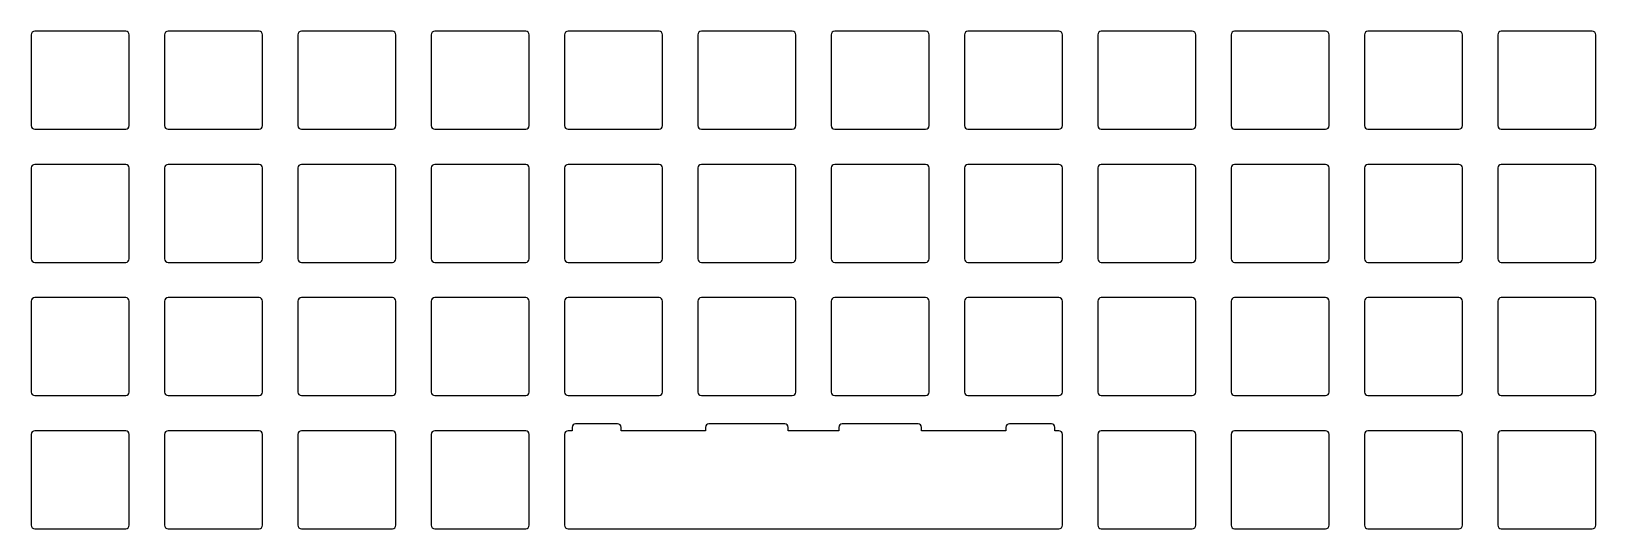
# Model space of a CAD drawing. Header units: millimetres. Extents: x 3 to 226, y -74 to -3.
import ezdxf

# ---------------------------------------------------------------- set-up
doc = ezdxf.new("R2010")
doc.units = ezdxf.units.MM

msp = doc.modelspace()

# ---------------------------------------------------------------- linework, layer by layer
for p, q in [((2.525, -3.025), (2.525, -16.025)), ((16.025, -2.525), (3.025, -2.525)), ((16.525, -16.025), (16.525, -3.025)), ((21.575, -3.025), (21.575, -16.025)), ((35.075, -2.525), (22.075, -2.525)), ((35.575, -16.025), (35.575, -3.025)), ((40.625, -3.025), (40.625, -16.025)), ((54.125, -2.525), (41.125, -2.525)), ((54.625, -16.025), (54.625, -3.025)), ((59.675, -3.025), (59.675, -16.025)), ((73.175, -2.525), (60.175, -2.525)), ((73.675, -16.025), (73.675, -3.025)), ((78.725, -3.025), (78.725, -16.025)), ((92.225, -2.525), (79.225, -2.525)), ((92.725, -16.025), (92.725, -3.025)), ((97.775, -3.025), (97.775, -16.025)), ((111.275, -2.525), (98.275, -2.525)), ((111.775, -16.025), (111.775, -3.025)), ((116.825, -3.025), (116.825, -16.025)), ((130.325, -2.525), (117.325, -2.525)), ((130.825, -16.025), (130.825, -3.025)), ((135.875, -3.025), (135.875, -16.025)), ((149.375, -2.525), (136.375, -2.525)), ((149.875, -16.025), (149.875, -3.025)), ((154.925, -3.025), (154.925, -16.025)), ((168.425, -2.525), (155.425, -2.525)), ((168.925, -16.025), (168.925, -3.025)), ((173.975, -3.025), (173.975, -16.025)), ((187.475, -2.525), (174.475, -2.525)), ((187.975, -16.025), (187.975, -3.025)), ((193.025, -3.025), (193.025, -16.025)), ((206.525, -2.525), (193.525, -2.525)), ((207.025, -16.025), (207.025, -3.025)), ((212.075, -3.025), (212.075, -16.025)), ((225.575, -2.525), (212.575, -2.525)), ((226.075, -16.025), (226.075, -3.025)), ((3.025, -16.525), (16.025, -16.525)), ((22.075, -16.525), (35.075, -16.525)), ((41.125, -16.525), (54.125, -16.525)), ((60.175, -16.525), (73.175, -16.525)), ((79.225, -16.525), (92.225, -16.525)), ((98.275, -16.525), (111.275, -16.525)), ((117.325, -16.525), (130.325, -16.525)), ((136.375, -16.525), (149.375, -16.525)), ((155.425, -16.525), (168.425, -16.525)), ((174.475, -16.525), (187.475, -16.525)), ((193.525, -16.525), (206.525, -16.525)), ((212.575, -16.525), (225.575, -16.525)), ((2.525, -22.075), (2.525, -35.075)), ((16.025, -21.575), (3.025, -21.575)), ((16.525, -35.075), (16.525, -22.075)), ((21.575, -22.075), (21.575, -35.075)), ((35.075, -21.575), (22.075, -21.575)), ((35.575, -35.075), (35.575, -22.075)), ((40.625, -22.075), (40.625, -35.075)), ((54.125, -21.575), (41.125, -21.575)), ((54.625, -35.075), (54.625, -22.075)), ((59.675, -22.075), (59.675, -35.075)), ((73.175, -21.575), (60.175, -21.575)), ((73.675, -35.075), (73.675, -22.075)), ((78.725, -22.075), (78.725, -35.075)), ((92.225, -21.575), (79.225, -21.575)), ((92.725, -35.075), (92.725, -22.075)), ((97.775, -22.075), (97.775, -35.075)), ((111.275, -21.575), (98.275, -21.575)), ((111.775, -35.075), (111.775, -22.075)), ((116.825, -22.075), (116.825, -35.075)), ((130.325, -21.575), (117.325, -21.575)), ((130.825, -35.075), (130.825, -22.075)), ((135.875, -22.075), (135.875, -35.075)), ((149.375, -21.575), (136.375, -21.575)), ((149.875, -35.075), (149.875, -22.075)), ((154.925, -22.075), (154.925, -35.075)), ((168.425, -21.575), (155.425, -21.575)), ((168.925, -35.075), (168.925, -22.075)), ((173.975, -22.075), (173.975, -35.075)), ((187.475, -21.575), (174.475, -21.575)), ((187.975, -35.075), (187.975, -22.075)), ((193.025, -22.075), (193.025, -35.075)), ((206.525, -21.575), (193.525, -21.575)), ((207.025, -35.075), (207.025, -22.075)), ((212.075, -22.075), (212.075, -35.075)), ((225.575, -21.575), (212.575, -21.575)), ((226.075, -35.075), (226.075, -22.075)), ((3.025, -35.575), (16.025, -35.575)), ((22.075, -35.575), (35.075, -35.575)), ((41.125, -35.575), (54.125, -35.575)), ((60.175, -35.575), (73.175, -35.575)), ((79.225, -35.575), (92.225, -35.575)), ((98.275, -35.575), (111.275, -35.575)), ((117.325, -35.575), (130.325, -35.575)), ((136.375, -35.575), (149.375, -35.575)), ((155.425, -35.575), (168.425, -35.575)), ((174.475, -35.575), (187.475, -35.575)), ((193.525, -35.575), (206.525, -35.575)), ((212.575, -35.575), (225.575, -35.575)), ((2.525, -41.125), (2.525, -54.125)), ((16.025, -40.625), (3.025, -40.625)), ((16.525, -54.125), (16.525, -41.125)), ((21.575, -41.125), (21.575, -54.125)), ((35.075, -40.625), (22.075, -40.625)), ((35.575, -54.125), (35.575, -41.125)), ((40.625, -41.125), (40.625, -54.125)), ((54.125, -40.625), (41.125, -40.625)), ((54.625, -54.125), (54.625, -41.125)), ((59.675, -41.125), (59.675, -54.125)), ((73.175, -40.625), (60.175, -40.625)), ((73.675, -54.125), (73.675, -41.125)), ((78.725, -41.125), (78.725, -54.125)), ((92.225, -40.625), (79.225, -40.625)), ((92.725, -54.125), (92.725, -41.125)), ((97.775, -41.125), (97.775, -54.125)), ((111.275, -40.625), (98.275, -40.625)), ((111.775, -54.125), (111.775, -41.125)), ((116.825, -41.125), (116.825, -54.125)), ((130.325, -40.625), (117.325, -40.625)), ((130.825, -54.125), (130.825, -41.125)), ((135.875, -41.125), (135.875, -54.125)), ((149.375, -40.625), (136.375, -40.625)), ((149.875, -54.125), (149.875, -41.125)), ((154.925, -41.125), (154.925, -54.125)), ((168.425, -40.625), (155.425, -40.625)), ((168.925, -54.125), (168.925, -41.125)), ((173.975, -41.125), (173.975, -54.125)), ((187.475, -40.625), (174.475, -40.625)), ((187.975, -54.125), (187.975, -41.125)), ((193.025, -41.125), (193.025, -54.125)), ((206.525, -40.625), (193.525, -40.625)), ((207.025, -54.125), (207.025, -41.125)), ((212.075, -41.125), (212.075, -54.125)), ((225.575, -40.625), (212.575, -40.625)), ((226.075, -54.125), (226.075, -41.125)), ((3.025, -54.625), (16.025, -54.625)), ((22.075, -54.625), (35.075, -54.625)), ((41.125, -54.625), (54.125, -54.625)), ((60.175, -54.625), (73.175, -54.625)), ((79.225, -54.625), (92.225, -54.625)), ((98.275, -54.625), (111.275, -54.625)), ((117.325, -54.625), (130.325, -54.625)), ((136.375, -54.625), (149.375, -54.625)), ((155.425, -54.625), (168.425, -54.625)), ((174.475, -54.625), (187.475, -54.625)), ((193.525, -54.625), (206.525, -54.625)), ((212.575, -54.625), (225.575, -54.625)), ((2.525, -60.175), (2.525, -73.175)), ((16.025, -59.675), (3.025, -59.675)), ((16.525, -73.175), (16.525, -60.175)), ((21.575, -60.175), (21.575, -73.175)), ((35.075, -59.675), (22.075, -59.675)), ((35.575, -73.175), (35.575, -60.175)), ((40.625, -60.175), (40.625, -73.175)), ((54.125, -59.675), (41.125, -59.675)), ((54.625, -73.175), (54.625, -60.175)), ((59.675, -60.175), (59.675, -73.175)), ((73.175, -59.675), (60.175, -59.675)), ((73.675, -73.175), (73.675, -60.175)), ((78.725, -60.175), (78.725, -73.175)), ((79.812, -59.675), (79.225, -59.675)), ((79.812, -59.175), (79.812, -59.675)), ((86.312, -58.675), (80.312, -58.675)), ((86.812, -59.675), (86.812, -59.175)), ((88.75, -59.675), (86.812, -59.675)), ((92.225, -59.675), (88.75, -59.675)), ((98.275, -59.675), (92.225, -59.675)), ((98.862, -59.675), (98.275, -59.675)), ((98.862, -59.175), (98.862, -59.675)), ((104.188, -58.675), (99.362, -58.675)), ((105.362, -58.675), (104.188, -58.675)), ((110.188, -58.675), (105.362, -58.675)), ((110.688, -59.675), (110.688, -59.175)), ((111.275, -59.675), (110.688, -59.675)), ((117.325, -59.675), (111.275, -59.675)), ((117.912, -59.675), (117.325, -59.675)), ((117.912, -59.175), (117.912, -59.675)), ((123.238, -58.675), (118.412, -58.675)), ((124.412, -58.675), (123.238, -58.675)), ((129.238, -58.675), (124.412, -58.675)), ((129.738, -59.675), (129.738, -59.175)), ((130.325, -59.675), (129.738, -59.675)), ((136.375, -59.675), (130.325, -59.675)), ((139.85, -59.675), (136.375, -59.675)), ((141.788, -59.675), (139.85, -59.675)), ((141.788, -59.175), (141.788, -59.675)), ((148.288, -58.675), (142.288, -58.675)), ((148.788, -59.675), (148.788, -59.175)), ((149.375, -59.675), (148.788, -59.675)), ((149.875, -73.175), (149.875, -60.175)), ((154.925, -60.175), (154.925, -73.175)), ((168.425, -59.675), (155.425, -59.675)), ((168.925, -73.175), (168.925, -60.175)), ((173.975, -60.175), (173.975, -73.175)), ((187.475, -59.675), (174.475, -59.675)), ((187.975, -73.175), (187.975, -60.175)), ((193.025, -60.175), (193.025, -73.175)), ((206.525, -59.675), (193.525, -59.675)), ((207.025, -73.175), (207.025, -60.175)), ((212.075, -60.175), (212.075, -73.175)), ((225.575, -59.675), (212.575, -59.675)), ((226.075, -73.175), (226.075, -60.175)), ((3.025, -73.675), (16.025, -73.675)), ((22.075, -73.675), (35.075, -73.675)), ((41.125, -73.675), (54.125, -73.675)), ((60.175, -73.675), (73.175, -73.675)), ((79.225, -73.675), (80.312, -73.675)), ((80.312, -73.675), (86.312, -73.675)), ((86.312, -73.675), (88.75, -73.675)), ((88.75, -73.675), (92.225, -73.675)), ((92.225, -73.675), (98.275, -73.675)), ((98.275, -73.675), (99.362, -73.675)), ((99.362, -73.675), (101.75, -73.675)), ((101.75, -73.675), (104.188, -73.675)), ((104.188, -73.675), (105.362, -73.675)), ((105.362, -73.675), (107.8, -73.675)), ((107.8, -73.675), (110.188, -73.675)), ((110.188, -73.675), (111.275, -73.675)), ((111.275, -73.675), (117.325, -73.675)), ((117.325, -73.675), (118.412, -73.675)), ((118.412, -73.675), (120.8, -73.675)), ((120.8, -73.675), (123.238, -73.675)), ((123.238, -73.675), (124.412, -73.675)), ((124.412, -73.675), (126.85, -73.675)), ((126.85, -73.675), (129.238, -73.675)), ((129.238, -73.675), (130.325, -73.675)), ((130.325, -73.675), (136.375, -73.675)), ((136.375, -73.675), (139.85, -73.675)), ((139.85, -73.675), (142.288, -73.675)), ((142.288, -73.675), (148.288, -73.675)), ((148.288, -73.675), (149.375, -73.675)), ((155.425, -73.675), (168.425, -73.675)), ((174.475, -73.675), (187.475, -73.675)), ((193.525, -73.675), (206.525, -73.675)), ((212.575, -73.675), (225.575, -73.675))]:
    msp.add_line(p, q)
for centre, start, end in [((3.025, -3.025), 90, 180), ((16.025, -3.025), 0, 90), ((22.075, -3.025), 90, 180), ((35.075, -3.025), 0, 90), ((41.125, -3.025), 90, 180), ((54.125, -3.025), 0, 90), ((60.175, -3.025), 90, 180), ((73.175, -3.025), 0, 90), ((79.225, -3.025), 90, 180), ((92.225, -3.025), 0, 90), ((98.275, -3.025), 90, 180), ((111.275, -3.025), 0, 90), ((117.325, -3.025), 90, 180), ((130.325, -3.025), 0, 90), ((136.375, -3.025), 90, 180), ((149.375, -3.025), 0, 90), ((155.425, -3.025), 90, 180), ((168.425, -3.025), 0, 90), ((174.475, -3.025), 90, 180), ((187.475, -3.025), 0, 90), ((193.525, -3.025), 90, 180), ((206.525, -3.025), 0, 90), ((212.575, -3.025), 90, 180), ((225.575, -3.025), 0, 90), ((3.025, -16.025), 180, 270), ((16.025, -16.025), 270, 0), ((22.075, -16.025), 180, 270), ((35.075, -16.025), 270, 0), ((41.125, -16.025), 180, 270), ((54.125, -16.025), 270, 0), ((60.175, -16.025), 180, 270), ((73.175, -16.025), 270, 0), ((79.225, -16.025), 180, 270), ((92.225, -16.025), 270, 0), ((98.275, -16.025), 180, 270), ((111.275, -16.025), 270, 0), ((117.325, -16.025), 180, 270), ((130.325, -16.025), 270, 0), ((136.375, -16.025), 180, 270), ((149.375, -16.025), 270, 0), ((155.425, -16.025), 180, 270), ((168.425, -16.025), 270, 0), ((174.475, -16.025), 180, 270), ((187.475, -16.025), 270, 0), ((193.525, -16.025), 180, 270), ((206.525, -16.025), 270, 0), ((212.575, -16.025), 180, 270), ((225.575, -16.025), 270, 0), ((3.025, -22.075), 90, 180), ((16.025, -22.075), 0, 90), ((22.075, -22.075), 90, 180), ((35.075, -22.075), 0, 90), ((41.125, -22.075), 90, 180), ((54.125, -22.075), 0, 90), ((60.175, -22.075), 90, 180), ((73.175, -22.075), 0, 90), ((79.225, -22.075), 90, 180), ((92.225, -22.075), 0, 90), ((98.275, -22.075), 90, 180), ((111.275, -22.075), 0, 90), ((117.325, -22.075), 90, 180), ((130.325, -22.075), 0, 90), ((136.375, -22.075), 90, 180), ((149.375, -22.075), 0, 90), ((155.425, -22.075), 90, 180), ((168.425, -22.075), 0, 90), ((174.475, -22.075), 90, 180), ((187.475, -22.075), 0, 90), ((193.525, -22.075), 90, 180), ((206.525, -22.075), 0, 90), ((212.575, -22.075), 90, 180), ((225.575, -22.075), 0, 90), ((3.025, -35.075), 180, 270), ((16.025, -35.075), 270, 0), ((22.075, -35.075), 180, 270), ((35.075, -35.075), 270, 0), ((41.125, -35.075), 180, 270), ((54.125, -35.075), 270, 0), ((60.175, -35.075), 180, 270), ((73.175, -35.075), 270, 0), ((79.225, -35.075), 180, 270), ((92.225, -35.075), 270, 0), ((98.275, -35.075), 180, 270), ((111.275, -35.075), 270, 0), ((117.325, -35.075), 180, 270), ((130.325, -35.075), 270, 0), ((136.375, -35.075), 180, 270), ((149.375, -35.075), 270, 0), ((155.425, -35.075), 180, 270), ((168.425, -35.075), 270, 0), ((174.475, -35.075), 180, 270), ((187.475, -35.075), 270, 0), ((193.525, -35.075), 180, 270), ((206.525, -35.075), 270, 0), ((212.575, -35.075), 180, 270), ((225.575, -35.075), 270, 0), ((3.025, -41.125), 90, 180), ((16.025, -41.125), 0, 90), ((22.075, -41.125), 90, 180), ((35.075, -41.125), 0, 90), ((41.125, -41.125), 90, 180), ((54.125, -41.125), 0, 90), ((60.175, -41.125), 90, 180), ((73.175, -41.125), 0, 90), ((79.225, -41.125), 90, 180), ((92.225, -41.125), 0, 90), ((98.275, -41.125), 90, 180), ((111.275, -41.125), 0, 90), ((117.325, -41.125), 90, 180), ((130.325, -41.125), 0, 90), ((136.375, -41.125), 90, 180), ((149.375, -41.125), 0, 90), ((155.425, -41.125), 90, 180), ((168.425, -41.125), 0, 90), ((174.475, -41.125), 90, 180), ((187.475, -41.125), 0, 90), ((193.525, -41.125), 90, 180), ((206.525, -41.125), 0, 90), ((212.575, -41.125), 90, 180), ((225.575, -41.125), 0, 90), ((3.025, -54.125), 180, 270), ((16.025, -54.125), 270, 0), ((22.075, -54.125), 180, 270), ((35.075, -54.125), 270, 0), ((41.125, -54.125), 180, 270), ((54.125, -54.125), 270, 0), ((60.175, -54.125), 180, 270), ((73.175, -54.125), 270, 0), ((79.225, -54.125), 180, 270), ((92.225, -54.125), 270, 0), ((98.275, -54.125), 180, 270), ((111.275, -54.125), 270, 0), ((117.325, -54.125), 180, 270), ((130.325, -54.125), 270, 0), ((136.375, -54.125), 180, 270), ((149.375, -54.125), 270, 0), ((155.425, -54.125), 180, 270), ((168.425, -54.125), 270, 0), ((174.475, -54.125), 180, 270), ((187.475, -54.125), 270, 0), ((193.525, -54.125), 180, 270), ((206.525, -54.125), 270, 0), ((212.575, -54.125), 180, 270), ((225.575, -54.125), 270, 0), ((3.025, -60.175), 90, 180), ((16.025, -60.175), 0, 90), ((22.075, -60.175), 90, 180), ((35.075, -60.175), 0, 90), ((41.125, -60.175), 90, 180), ((54.125, -60.175), 0, 90), ((60.175, -60.175), 90, 180), ((73.175, -60.175), 0, 90), ((79.225, -60.175), 90, 180), ((80.312, -59.175), 90, 180), ((86.312, -59.175), 0, 90), ((99.362, -59.175), 90, 180), ((110.188, -59.175), 0, 90), ((118.412, -59.175), 90, 180), ((129.238, -59.175), 0, 90), ((142.288, -59.175), 90, 180), ((148.288, -59.175), 0, 90), ((149.375, -60.175), 0, 90), ((155.425, -60.175), 90, 180), ((168.425, -60.175), 0, 90), ((174.475, -60.175), 90, 180), ((187.475, -60.175), 0, 90), ((193.525, -60.175), 90, 180), ((206.525, -60.175), 0, 90), ((212.575, -60.175), 90, 180), ((225.575, -60.175), 0, 90), ((3.025, -73.175), 180, 270), ((16.025, -73.175), 270, 0), ((22.075, -73.175), 180, 270), ((35.075, -73.175), 270, 0), ((41.125, -73.175), 180, 270), ((54.125, -73.175), 270, 0), ((60.175, -73.175), 180, 270), ((73.175, -73.175), 270, 0), ((79.225, -73.175), 180, 270), ((149.375, -73.175), 270, 0), ((155.425, -73.175), 180, 270), ((168.425, -73.175), 270, 0), ((174.475, -73.175), 180, 270), ((187.475, -73.175), 270, 0), ((193.525, -73.175), 180, 270), ((206.525, -73.175), 270, 0), ((212.575, -73.175), 180, 270), ((225.575, -73.175), 270, 0)]:
    msp.add_arc(centre, 0.5, start, end)

doc.saveas('drawing.dxf')
